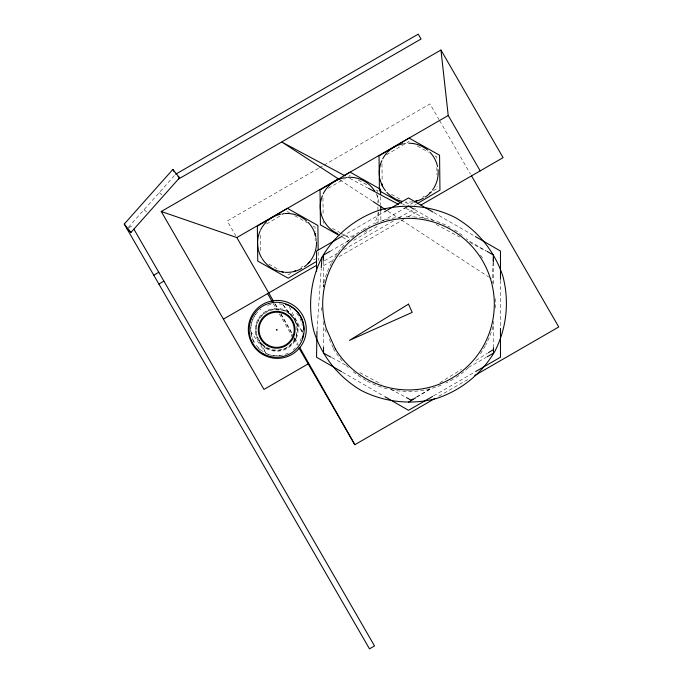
<?xml version="1.0" encoding="UTF-8"?>
<svg xmlns="http://www.w3.org/2000/svg" width="683" height="683" viewBox="0 0 683 683"><rect width="100%" height="100%" fill="white"/><g stroke="black" fill="none" stroke-linecap="round" stroke-linejoin="round"><path stroke-width="0.51" stroke-dasharray="3.42 2.56" d="M493.092 262.443L492.255 279.27L489.583 277.529M317.04 330.094L321.198 268.846M323.221 286.886L323.546 283.795M493.468 324.476L493.783 321.386M495.184 307.982L495.832 301.792L495.184 297.703M128.378 227.319L174.899 175.027M416.587 397.224L430.947 388.32M439.929 382.745L461.477 369.383M475.838 360.47L487.508 353.231M266.566 223.981L287.466 211.61L289.302 212.644M328.344 188.329L350.148 175.42M386.433 154.802L409.151 141.355M290.881 273.345L288.158 274.959L286.314 273.917M300.879 267.429L302.697 266.353M313.599 259.899L315.418 258.823M413.48 202.552L409.843 204.704L404.319 201.596M422.564 197.174L424.382 196.098M433.466 190.719L437.103 188.568L437.077 186.45M353.606 240.416L379.125 225.313M414.436 205.276L416.254 204.191M128.686 227.883L132.041 225.945L132.963 227.541M318.483 168.308L227.268 220.976L235.789 235.729M319.405 167.77L323.093 165.645M324.015 165.115L429.983 103.936L439.032 119.619M341.944 236.378L383.462 212.404M330.009 251.353L350.328 239.622M382.642 220.959L402.979 209.22M324.459 260.778L338.247 252.821M343.762 249.636L393.391 220.985M398.906 217.8L415.452 208.247M323.546 265.653L332.766 260.325M339.229 256.595L403.815 219.311M408.434 216.648L417.654 211.32M433.551 395.867L475.991 371.364M438.802 396.234L469.247 378.655M416.63 396.943L431.443 388.507M468.47 367.42L486.057 357.405M349.687 178.297L367.548 187.834M406.069 208.409L424.869 218.449M436.147 224.468L459.633 237.018M469.972 242.533L485.946 251.071M331.921 357.679L346.827 365.661M359.864 372.653L381.276 384.128M390.591 389.122L405.489 397.105M417.433 146.017L428.472 152.232M434.917 155.852L436.753 156.894L436.779 159.002M391.444 194.339L399.717 199.001M402.492 203.816L404.345 204.857M358.43 180.081L366.711 184.743M375.915 189.917L377.75 190.958L377.878 202.569M332.433 228.412L339.793 232.553M340.715 233.074L350.84 238.768M342.567 237.36L349.03 240.997M294.825 215.751L307.709 222.999M313.232 226.107L315.068 227.149L315.119 231.366M268.837 264.082L278.954 269.776M433.901 212.609L474.497 236.053M414.88 209.715L433.184 220.285M469.52 241.261L486.159 250.866M342.507 372.218L384.025 396.191M339.929 179.928L371.996 200.836M388.029 211.295L397.83 217.689M401.391 220.011L488.686 276.948M159.31 192.555L163.28 196.098M144.07 209.681L148.04 213.216M256.227 345.308L260.334 349.756L266.182 353.452A26.509 26.509 0 0 0 282.642 355.365M480.354 255.22L482.966 258.439M283.078 304.917L294.271 319.601L302.287 332.126M283.061 304.891L291.035 315.392M255.741 313.984A26.509 26.509 0 0 0 250.909 331.793L266.182 353.452L259.028 339.955M439.562 120.541L470.45 174.037M275.129 303.867L278.818 310.253M280.918 313.907L292.512 333.987M294.621 337.641L297.788 343.114M273.439 303.747L277.17 310.202M279.296 313.881L293.127 337.837M293.656 338.759L297.378 345.214M275.095 304.02L278.246 309.578M280.867 314.206L291.88 333.646M294.51 338.273L298.181 344.753M289.404 307.188L302.458 332.075M252.889 339.417L255.647 344.667M324.758 329.001L326.841 333.671M329.334 339.272L333.082 347.681M333.406 348.398L334.047 349.833A87.364 87.364 0 0 0 342.661 361.555M250.909 331.793L252.428 338.537M492.58 281.319L492.904 283.368M321.334 307.504L321.821 310.577M436.872 167.446L436.949 174.839M381.959 163.826L382.147 180.713M380.644 196.704L380.738 205.173M380.798 210.466L380.909 221.061M377.921 206.795L378.1 222.632M322.957 197.891L323.144 214.786M323.213 221.121L323.238 223.23M318.176 251.95L318.261 260.428M315.187 237.701L315.222 240.868M260.291 235.131L260.471 252.027M500.468 280.371L500.468 328.31M493.468 262.443L493.468 283.872M493.468 326.525L493.468 347.869M323.546 261.307L323.546 286.954M323.546 321.548L323.546 345.829M302.637 330.341A25.997 25.997 0 0 1 302.526 332.297M301.314 337.983A25.997 25.997 0 0 1 299.367 342.414M295.321 347.869A25.997 25.997 0 0 1 293.169 349.85M288.294 353.026A25.997 25.997 0 0 1 265.738 353.376M260.001 349.747A25.997 25.997 0 0 1 257.875 347.758M253.863 342.285A25.997 25.997 0 0 1 250.892 326.295M251.037 325.347A25.997 25.997 0 0 1 260.897 309.1M267.685 305.378A25.997 25.997 0 0 1 274.301 303.892M279.168 303.901A25.997 25.997 0 0 1 284.854 305.113M296.721 313.258A25.997 25.997 0 0 1 302.296 325.509M292.631 334.064A16.546 16.546 0 0 1 291.761 336.506M492.964 326.474A87.364 87.364 0 0 1 485.792 344.864M485.306 345.769A87.364 87.364 0 0 1 480.422 353.734M468.248 367.881A87.364 87.364 0 0 1 454.195 378.595M453.316 379.125A87.364 87.364 0 0 1 445.99 383.043M441.201 385.144A87.364 87.364 0 0 1 389.165 389.327M387.167 388.849A87.364 87.364 0 0 1 366.865 380.935M365.968 380.44A87.364 87.364 0 0 1 351.472 370.314M348.407 367.548A87.364 87.364 0 0 1 346.196 365.371M323.785 282.796A87.364 87.364 0 0 1 331.221 263.407M331.699 262.503A87.364 87.364 0 0 1 345.094 244.044M347.263 241.833A87.364 87.364 0 0 1 361.939 230.222M362.81 229.676A87.364 87.364 0 0 1 370.084 225.68M374.839 223.52A87.364 87.364 0 0 1 400.998 217.1M406.163 216.81A87.364 87.364 0 0 1 412.37 216.861M413.411 216.912A87.364 87.364 0 0 1 450.14 227.337M454.613 229.932A87.364 87.364 0 0 1 462.314 235.311M466.318 238.64A87.364 87.364 0 0 1 467.846 240.023M412.839 201.818A29.454 29.454 0 0 1 405.642 201.946M402.603 143.84A29.454 29.454 0 0 1 407.7 143.217M378.732 211.824A29.454 29.454 0 0 1 373.541 224.041M367.027 230.555A29.454 29.454 0 0 1 364.449 232.229M353.837 235.883A29.454 29.454 0 0 1 341.594 235.029M343.592 177.913A29.454 29.454 0 0 1 346.631 177.426M376.188 193.793A29.454 29.454 0 0 1 379.014 203.628M281.908 213.907A29.454 29.454 0 0 1 283.949 213.617M316.041 237.786A29.454 29.454 0 0 1 316.417 240.851M265.952 348.313A21.395 21.395 0 0 0 298.053 329.778A21.395 21.395 0 0 0 265.952 311.243A21.395 21.395 0 0 0 265.952 348.313M262.263 344.164A20.345 20.345 0 0 0 296.302 335.046A20.345 20.345 0 0 0 271.382 310.125A20.345 20.345 0 0 0 262.263 344.164M266.268 347.758A20.763 20.763 0 0 0 297.412 329.778A20.763 20.763 0 0 0 266.268 311.798A20.763 20.763 0 0 0 266.268 347.758"/><path stroke-width="1.02" d="M493.152 261.393L493.468 255.083L487.022 251.361M316.972 331.153L316.545 357.226L341.585 371.689M321.266 267.787L321.983 257.235C335.02 234.764 355.817 217.903 380.491 209.792C405.6 203.124 432.228 205.899 455.407 217.621C477.878 230.649 494.74 251.446 502.85 276.128C509.518 301.229 506.735 327.857 495.021 351.036C481.985 373.507 461.196 390.369 436.514 398.479C411.414 405.147 384.785 402.372 361.597 390.659C339.127 377.622 322.265 356.825 314.163 332.151C307.487 307.043 310.27 280.414 321.983 257.235M276.393 329.522L276.965 330.316L276.965 329.599M133.885 229.138L374.523 645.947L369.494 648.85L124.246 224.067L172.842 169.452L179.586 177.776L130.982 232.391L127.012 228.848M408.502 402.244L415.682 397.788M488.413 352.676L492.895 349.892M293.605 271.732L295.423 270.656M308.144 263.126L309.962 262.05M414.385 202.014L417.108 200.401M429.829 192.871L431.647 191.795M316.442 261.504L288.192 278.229L257.739 261.085L257.354 226.141L287.432 208.341L317.885 225.484L318.15 249.833M417.168 203.654L439.954 190.173L439.57 155.22L409.117 138.086L379.039 155.886L379.424 190.83L401.57 203.295M175.608 174.242L418.244 34.15L421.052 39.008L178.408 179.091M308.468 363.715L263.971 389.412L161.248 211.491L440.945 50.013L503.089 157.653L420.967 205.062M153.769 275.198L158.798 272.295M161.248 211.491L236.839 237.556L338.375 178.929M343.916 175.727L448.227 115.504L440.945 50.013M158.874 284.043L163.903 281.14M341.944 236.378L316.545 251.045L316.545 271.441M384.384 211.875L408.502 197.95L432.979 212.08M329.915 251.404L323.546 255.083L323.546 260.402M403.901 208.691L408.502 206.035L413.966 209.186M223.392 319.132L316.246 265.525M432.629 396.396L408.502 410.321L384.947 396.729M475.991 371.364L500.468 357.226L500.468 328.31M298.975 347.971L354.827 444.718L435.105 398.368M474.787 375.462L558.754 326.978L471.518 175.881M412.925 399.051L411.081 400.101L406.419 397.608M486.988 356.876L493.468 353.188L493.468 347.869M285.605 304.456L288.439 305.344A26.509 26.509 0 0 1 303.807 329.974M344.992 175.787L282.028 142.158L339.041 179.339M368.487 188.337L398.556 204.396M330.99 357.183L323.546 353.188L323.546 346.879M338.879 235.285L320.421 224.895L320.037 189.951L350.114 172.15L380.568 189.293L380.619 194.587M281.712 271.33L283.556 272.363M475.419 236.583L500.468 251.045L500.468 279.304M372.892 201.417L385.357 209.553M177.99 176.359L179.586 177.776M124.246 224.067L130.982 232.391M448.227 115.504L480.192 170.87M236.839 237.556L273.524 301.246M267.591 293.613L272.38 301.903M172.842 169.452L174.225 171.843M299.752 347.527L354.827 444.718M382.181 183.881L382.207 185.998M380.747 206.232L380.798 210.466M315.136 233.484L315.162 235.592M493.468 255.083L493.468 261.393M303.431 333.919A26.509 26.509 0 0 1 302.458 337.761M438.016 169.563A29.454 29.454 0 0 1 432.544 189.976M430.614 192.367A29.454 29.454 0 0 1 425.185 197.08M423.451 198.164A29.454 29.454 0 0 1 414.846 201.468M402.611 201.468A29.454 29.454 0 0 1 396.746 199.564M395.824 199.137A29.454 29.454 0 0 1 386.843 192.375M385.511 190.788A29.454 29.454 0 0 1 379.91 178.775M379.56 176.769A29.454 29.454 0 0 1 381.814 160.676M382.711 158.84A29.454 29.454 0 0 1 386.834 152.949M387.526 152.198A29.454 29.454 0 0 1 402.603 143.84M408.733 143.199A29.454 29.454 0 0 1 427.669 150.098M429.906 152.181A29.454 29.454 0 0 1 437.538 166.532M337.744 233.629A29.454 29.454 0 0 1 324.212 221.446M323.716 220.558A29.454 29.454 0 0 1 322.419 195.679M323.238 193.818A29.454 29.454 0 0 1 343.592 177.913M347.664 177.341A29.454 29.454 0 0 1 374.702 191.12M316.477 241.884A29.454 29.454 0 0 1 304.345 266.746M301.766 268.419A29.454 29.454 0 0 1 294.151 271.493M293.161 271.723A29.454 29.454 0 0 1 284.973 272.295M283.957 272.201A29.454 29.454 0 0 1 275.061 269.819M274.139 269.392A29.454 29.454 0 0 1 262.05 258.507M261.529 257.636A29.454 29.454 0 0 1 258.456 250.021M258.225 249.03A29.454 29.454 0 0 1 260.129 230.931M260.556 230.009A29.454 29.454 0 0 1 266.566 221.736M268.103 220.353A29.454 29.454 0 0 1 280.918 214.103M284.982 213.531A29.454 29.454 0 0 1 306.744 221.019M308.212 222.436A29.454 29.454 0 0 1 315.845 236.788M408.502 304.14L349.423 340.39L412.19 312.396L408.502 304.14M335.37 349.013L326.243 328.557A85.802 85.802 0 0 1 421.129 219.269A85.802 85.802 0 0 1 480.089 351.446A85.802 85.802 0 0 1 335.37 349.013M258.746 351.66A28.985 28.985 0 0 0 305.864 334.337A28.985 28.985 0 0 0 267.309 302.193A28.985 28.985 0 0 0 258.746 351.66M262.912 353.581A27.482 27.482 0 0 0 304.131 329.778A27.482 27.482 0 0 0 262.912 305.975A27.482 27.482 0 0 0 262.912 353.581M263.647 342.781A18.39 18.39 0 0 0 294.416 334.542A18.39 18.39 0 0 0 271.894 312.011A18.39 18.39 0 0 0 263.647 342.781M267.856 345.009A17.587 17.587 0 0 0 294.236 329.778A17.587 17.587 0 0 0 267.856 314.547A17.587 17.587 0 0 0 267.856 345.009"/></g></svg>
